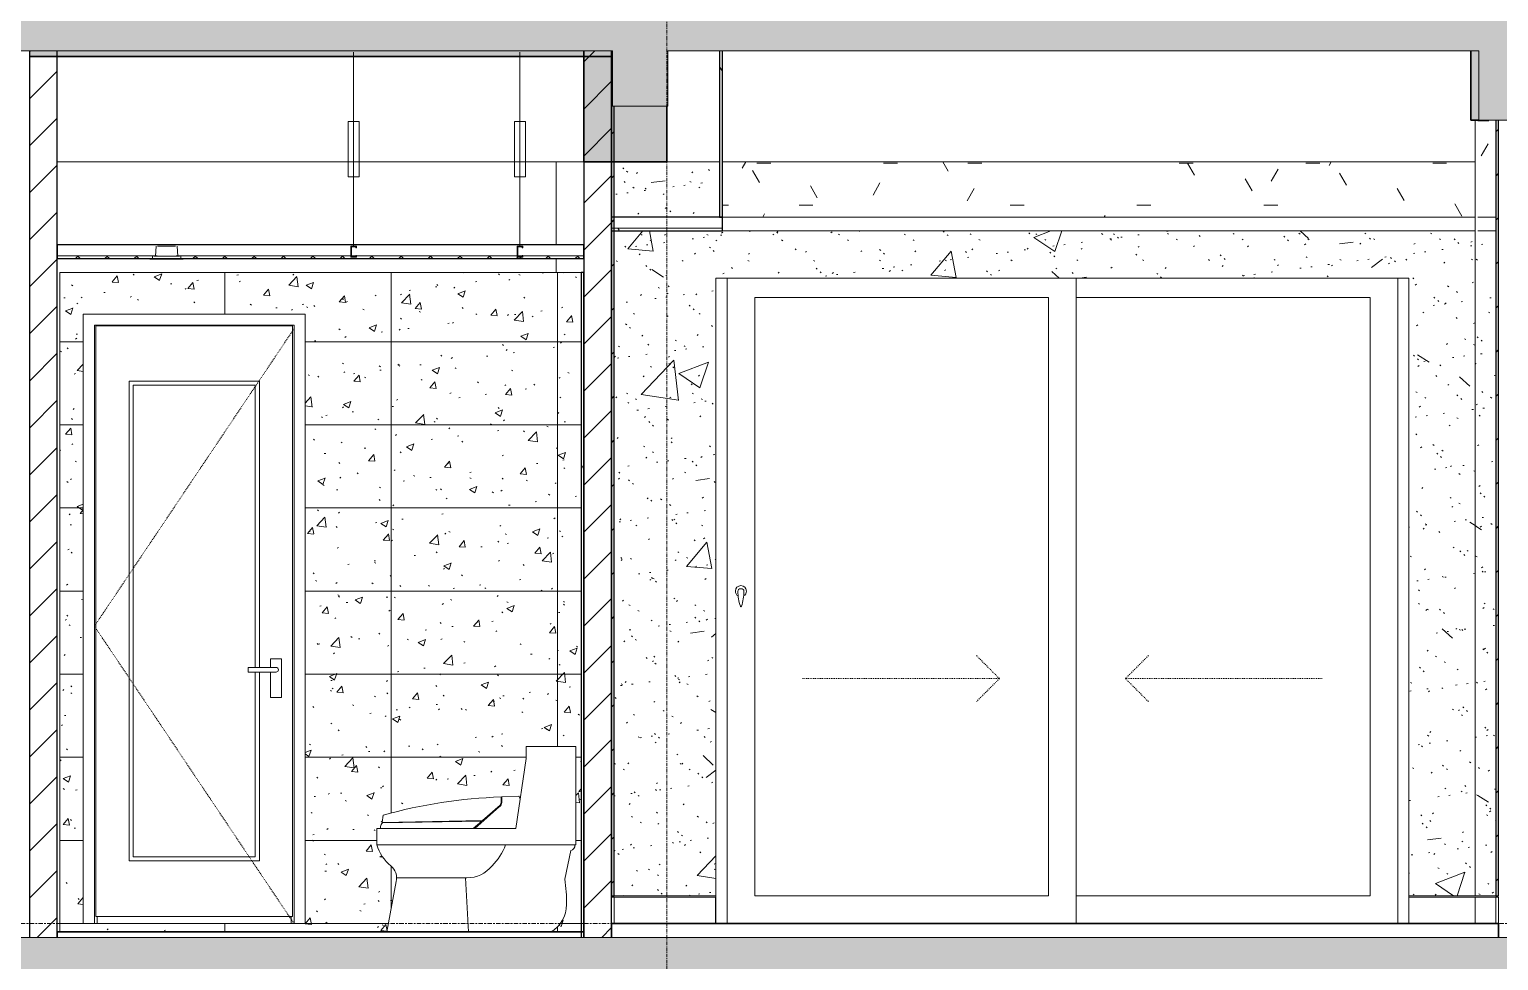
# Model space of a CAD drawing. Header units: millimetres. Extents: x -92143 to -2058, y -8802 to 35300.
# Drawn here: x -75337 to -70037, y 15666 to 19028 of the extents above; entities that cross this region are included whole.
import ezdxf

# ---------------------------------------------------------------- set-up
doc = ezdxf.new("R2010")
doc.units = ezdxf.units.MM
for name, pattern in [('Centre', [31.75, 6.35, -4.7625, 15.875, -4.7625]), ('Dash', [6.35, 3.175, -3.175]), ('Grid Line', [22.225, 12.7, -3.175, 3.175, -3.175])]:
    doc.linetypes.add(name, pattern=pattern)
for name, color, linetype, lineweight in [('0-1', 7, 'Continuous', 5), ('A-CLNG', 13, 'Continuous', 9), ('A-CLNG-1', 250, 'Continuous', 25), ('A-CLNG-2', 7, 'Continuous', 9), ('A-CLNG-PATT-1', 9, 'Continuous', 9), ('A-CLNG-PATT-2', 7, 'Continuous', 9), ('A-CLNG-PATT-3', 254, 'Continuous', 18), ('A-DETL-GENF', 92, 'Continuous', 9), ('A-DETL-GENF-1', 7, 'Continuous', 9), ('A-DETL-GENF-HDLN-1', 7, 'Dash', 9), ('A-DETL-THIN', 151, 'Continuous', 9), ('A-DOOR', 31, 'Continuous', 9), ('A-DOOR-1', 7, 'Continuous', 9), ('A-DOOR-FRAM', 31, 'Continuous', 9), ('A-DOOR-GLAZ', 31, 'Continuous', 9), ('A-DOOR-HDLN', 31, 'Dash', 18), ('A-FLOR-1', 10, 'Continuous', 35), ('A-FLOR-HRAL', 11, 'Continuous', 9), ('A-FLOR-HRAL-1', 253, 'Continuous', 18), ('A-FLOR-HRAL-2', 9, 'Continuous', 9), ('A-FLOR-LEVL-2', 51, 'Centre', 9), ('A-FLOR-PATT-1', 7, 'Continuous', 9), ('A-WALL-1', 7, 'Continuous', 9), ('A-WALL-2', 250, 'Continuous', 25), ('A-WALL-PATT-1', 7, 'Continuous', 9), ('A-WALL-PATT-2', 9, 'Continuous', 9), ('E-LITE-EQPM', 33, 'Continuous', 9), ('E-LITE-EQPM-1', 7, 'Continuous', 9), ('I-WALL-1', 250, 'Continuous', 25), ('I-WALL-2', 7, 'Continuous', 9), ('P-SANR-FIXT', 6, 'Continuous', 9), ('P-SANR-FIXT-1', 7, 'Continuous', 9), ('S-BEAM-1', 12, 'Continuous', 5), ('S-BEAM-2', 7, 'Continuous', 9), ('S-BEAM-3', 10, 'Continuous', 35), ('S-COLS-1', 7, 'Continuous', 9), ('S-GRID-1', 1, 'Grid Line', 9)]:
    doc.layers.add(name, color=color, linetype=linetype, lineweight=lineweight)
pattern_1 = [(45, (-51987.05, 14125), (-84.8528, 84.8528), [])]
pattern_2 = [(45, (-51987.05, 14125), (-79.5495, 79.5495), [])]
pattern_3 = [(50, (-51987.05, 14125), (1093.104, -95.634), [114.3, -1257.3]), (355, (-51987, 14125), (-211.46, 1146.34), [91.44, -1005.84]), (100.451, (-51896, 14117), (881.656, 1050.7), [97.14, -1068.54]), (46.184, (-51987, 14429.8), (1626.475, -252.26), [171.45, -1885.95]), (96.636, (-51851.5, 14408.8), (1424.42, 1484.57), [145.71, -1602.81]), (351.184, (-51987, 14429.8), (1424.43, 1484.55), [137.16, -1508.76]), (21, (-51834.65, 14353.6), (909.686, -613.59), [114.3, -1257.3]), (326, (-51834.7, 14353.6), (370.81, 1105.13), [91.44, -1005.84]), (71.451, (-51758.8, 14302.5), (1280.503, 491.53), [97.14, -1068.54]), (37.5, (-51987.05, 14125), (18.531, 507.33), [50.292, -943.356, 50.292, -970.788, -1009.65]), (37.5, (-51987.05, 14125), (18.531, 507.33), [-2014.728, 50.292, -959.358]), (7.5, (-51987.05, 14125), (400.918, 601.084), [50.292, -531.876, 50.292, -920.496, -384.81]), (7.5, (-51987.05, 14125), (400.918, 601.084), [-1552.956, 50.292, -334.518]), (327.5, (-52326.9, 14125), (813.545, -34.374), [50.292, -330.708, 50.292, -1138.428, -1577.34]), (327.5, (-52326.9, 14125), (813.545, -34.374), [-1569.72, 50.292, -1527.048]), (317.5, (-52479.3, 14125), (888.775, 152.56), [50.292, -445.008, 50.292, -739.14, -1120.14]), (317.5, (-52479.3, 14125), (888.775, 152.56), [-1284.73, 50.29, -1069.85])]
pattern_4 = [(37.5, (-51987.05, 14125), (-4.79953, 146.8239), [5.029, -110.795, 5.029, -124.511, -123.825]), (37.5, (-51987.05, 14125), (-4.79953, 146.8239), [-245.364, 5.029, -118.796]), (7.5, (-51987.05, 14125), (134.8574, 215.0472), [5.029, -57.455, 5.029, -99.365, -40.005]), (7.5, (-51987.05, 14125), (134.8574, 215.0472), [-166.878, 5.029, -34.976]), (327.5, (-52080.78, 14125), (237.29776, 0.4316), [5.029, -33.071, 5.029, -132.131, -179.07]), (327.5, (-52080.78, 14125), (237.29776, 0.4316), [-175.26, 5.029, -174.041]), (317.5, (-52080.78, 14125), (229.067, 66.8792), [5.029, -14.021, 5.029, -84.887, -102.87]), (317.5, (-52080.78, 14125), (229.067, 66.8792), [-108.966, 5.029, -97.841])]
pattern_5 = [(0, (-51987.05, 14125), (609.6, 152.4), [50.292, -406.908, 50.292, -406.908, -2438.4]), (0, (-51987.05, 14125), (609.6, 152.4), [-914.4, 50.292, -864.108, 50.292, -406.908, -1066.8]), (0, (-51987.05, 14125), (609.6, 152.4), [-2286, 50.292, -254.508, 50.292, -711.708]), (120, (-51758.45, 14201.2), (-436.7823, 451.7291), [50.292, -406.908, 50.292, -2845.308]), (120, (-51758.45, 14201.2), (-436.7823, 451.7291), [-507.492, -406.908, 50.292, -864.108, -1524]), (120, (-51758.45, 14201.2), (-436.7823, 451.7291), [-1828.8, 50.292, -406.908, 50.292, -1016.508]), (120, (-51758.45, 14201.2), (-436.7823, 451.7291), [-2336.292, -254.508, 50.292, -711.708]), (240, (-51682.25, 14506), (-172.8177, -604.1291), [50.292, -406.908, 50.292, -406.908, -2438.4]), (240, (-51682.25, 14506), (-172.8177, -604.1291), [-914.4, 50.292, -864.108, 50.292, -406.908, -1066.8]), (240, (-51682.25, 14506), (-172.8177, -604.1291), [-2286, 50.292, -254.508, 50.292, -711.708])]
pattern_6 = [(0, (-51987.05, 14125), (1219.2, 304.8), [50.292, -864.108, 50.292, -864.108, -4876.8]), (0, (-51987.05, 14125), (1219.2, 304.8), [-1828.8, 50.292, -1778.508, 50.292, -864.108, -2133.6]), (0, (-51987.05, 14125), (1219.2, 304.8), [-4572, 50.292, -559.308, 50.292, -1473.708]), (120, (-51529.85, 14277.4), (-873.5645, 903.458), [50.292, -864.108, 50.292, -5740.908]), (120, (-51529.85, 14277.4), (-873.5645, 903.458), [-964.692, -864.108, 50.292, -1778.508, -3048]), (120, (-51529.85, 14277.4), (-873.5645, 903.458), [-3657.6, 50.292, -864.108, 50.292, -2083.308]), (120, (-51529.85, 14277.4), (-873.5645, 903.458), [-4622.292, -559.308, 50.292, -1473.708]), (240, (-51377.45, 14887), (-345.6355, -1208.258), [50.292, -864.108, 50.292, -5740.908]), (240, (-51377.45, 14887), (-345.6355, -1208.258), [-964.692, -864.108, 50.292, -1778.508, -3048]), (240, (-51377.45, 14887), (-345.6355, -1208.258), [-3657.6, 50.292, -864.108, 50.292, -2083.308]), (240, (-51377.45, 14887), (-345.6355, -1208.258), [-4622.292, -559.308, 50.292, -1473.708])]

# ---------------------------------------------------------------- blocks, each defined once
blk = doc.blocks.new('NCV_TKTC_KET CAU_rvt-1-TKCS_MẶT CẮT E')
at = {"layer": 'A-FLOR-PATT-1'}
h = blk.add_hatch(color=256, dxfattribs=at)
h.paths.add_polyline_path([(-48635.6, 18930), (-48635.6, 18950), (-50536.9, 18950), (-50536.9, 18930), (-48844.9, 18930)])
h.paths.add_polyline_path([(-75336.9, 18930), (-73236.9, 18930), (-73236.9, 18950), (-75336.9, 18950)])
h.paths.add_polyline_path([(-20336.9, 18930), (-20336.9, 18950), (-22235.3, 18950), (-22235.3, 18930), (-20484.2, 18930)])
h.paths.add_polyline_path([(-48435.6, 18930), (-48433.3, 18930), (-48433.3, 18950), (-48435.6, 18950)])
h.paths.add_polyline_path([(-22438.4, 18930), (-22435.3, 18930.3), (-22435.3, 18950), (-22438.4, 18950)])
h.paths.add_polyline_path([(-66936.9, 18930), (-65032.3, 18930), (-65032.3, 18950), (-66936.9, 18950)])
h.paths.add_polyline_path([(-28536.9, 18930), (-28536.9, 18950), (-30435.3, 18950), (-30435.3, 18930), (-28807.5, 18930)])
h.paths.add_polyline_path([(-30638.4, 18930), (-30635.3, 18930), (-30635.3, 18950), (-30638.4, 18950)])
h.paths.add_polyline_path([(-58736.9, 18930), (-56833.3, 18930), (-56833.3, 18950), (-58736.9, 18950)])
h.paths.add_polyline_path([(-40434.4, 18930), (-40434.4, 18950), (-42336.9, 18950), (-42336.9, 18930), (-40521.7, 18930)])
at = {"layer": 'S-BEAM-1'}
for points in [[(-73036.9, 18550), (-73036.9, 18750), (-73233.6, 18750), (-73233.6, 18950), (-73336.9, 18950), (-73336.9, 18550), (-73233.6, 18550)], [(-70108.5, 18700), (-70108.5, 18950), (-70136.9, 18950), (-70136.9, 18700)]]:
    blk.add_hatch(color=256, dxfattribs=at).paths.add_polyline_path(points)
at = {"layer": 'A-FLOR-1'}
for p, q in [((-75336.9, 18930), (-73236.9, 18930)), ((-73236.9, 18930), (-73236.9, 18950.1))]:
    blk.add_line(p, q, dxfattribs=at)
at = {"layer": 'S-BEAM-2'}
for p, q in [((-73336.9, 18550), (-75236.9, 18550)), ((-73035.3, 18550), (-73036.9, 18550)), ((-72846.9, 18550), (-73035.3, 18550)), ((-70121.9, 18550), (-72836.9, 18550))]:
    blk.add_line(p, q, dxfattribs=at)
at = {"layer": 'S-BEAM-3'}
for p, q in [((-73336.9, 18950), (-73336.9, 18550)), ((-70136.9, 18950), (-70136.9, 18700)), ((-73036.9, 18550), (-73036.9, 18750)), ((-70136.9, 18700), (-70108.5, 18700)), ((-73336.9, 18550), (-73036.9, 18550))]:
    blk.add_line(p, q, dxfattribs=at)
blk = doc.blocks.new('DOOR_CW_01 CANH MO-PANEL KINH - DIG_02-800x2200-CỬA NHÔM KÍNH-401063-TKCS_MẶT CẮT E')
at = {"layer": 'A-DETL-GENF-HDLN-1'}
for p, q in [((-50297.3, 6673.5), (-49577.3, 7747)), ((-49577.3, 5600), (-50297.3, 6673.5))]:
    blk.add_line(p, q, dxfattribs=at)
at = {"layer": 'A-DOOR-1'}
for p, q in [((-50297.3, 7760), (-50297.3, 5600)), ((-50297.3, 7760), (-49577.3, 7760)), ((-50292.3, 7758), (-50292.3, 5626)), ((-49582.3, 7758), (-50292.3, 7758)), ((-49582.3, 5626), (-49582.3, 7758)), ((-49577.3, 5600), (-49577.3, 7760)), ((-50172.3, 7558), (-49702.3, 7558)), ((-50172.3, 5826), (-50172.3, 7558)), ((-49717.3, 7543), (-50157.3, 7543)), ((-50157.3, 7543), (-50157.3, 5841)), ((-49717.3, 6524.5), (-49717.3, 7543)), ((-49702.3, 7558), (-49702.3, 6524.5)), ((-49743.2, 6524.5), (-49717.3, 6524.5)), ((-49743.2, 6507.5), (-49743.2, 6524.5)), ((-49642.3, 6524.5), (-49717.3, 6524.5)), ((-49662.1, 6556), (-49662.1, 6524.5)), ((-49622.6, 6556), (-49662.1, 6556)), ((-49622.6, 6416), (-49622.6, 6556)), ((-49717.3, 6507.5), (-49743.2, 6507.5)), ((-49717.3, 5841), (-49717.3, 6507.5)), ((-49642.3, 6507.5), (-49717.3, 6507.5)), ((-49702.3, 6507.5), (-49702.3, 5826)), ((-49662.1, 6507.5), (-49662.1, 6416)), ((-49662.1, 6416), (-49622.6, 6416)), ((-50157.3, 5841), (-49717.3, 5841)), ((-49702.3, 5826), (-50172.3, 5826)), ((-50292.3, 5626), (-49582.3, 5626)), ((-50287.3, 5600), (-50287.3, 5626)), ((-49587.3, 5600), (-49587.3, 5626))]:
    blk.add_line(p, q, dxfattribs=at)
for start, end in [(0, 90), (270, 360)]:
    blk.add_arc((-49642.3, 6516), 8.5, start, end, dxfattribs=at)
blk = doc.blocks.new('TOILET - TOILET-348229-TKCS_MẶT CẮT E')
at = {"layer": 'P-SANR-FIXT-1'}
for p, q in [((-48735.6, 6238.8), (-48735.6, 6196.1)), ((-48556.6, 6238.8), (-48735.6, 6238.8)), ((-48556.6, 5884.5), (-48556.6, 6238.8)), ((-48735.6, 6196.1), (-48772.1, 5942.7)), ((-48825.8, 6040.7), (-48825.8, 6057.1)), ((-48762.2, 6059.4), (-48823, 6057.8)), ((-48772.1, 5942.7), (-48756.8, 6048.9)), ((-48756.8, 6048.9), (-48760.2, 6058.1)), ((-49251, 5991.3), (-49254.7, 5965.3)), ((-48830.9, 6022.1), (-48920.2, 5942.7)), ((-48892.8, 5971.6), (-48829.5, 6027.8)), ((-48772.1, 5942.7), (-49273.5, 5942.7)), ((-49273.5, 5942.7), (-49273.5, 5884.5)), ((-49260.4, 5950.7), (-49260.4, 5942.7)), ((-49260.4, 5942.7), (-48926.9, 5942.7)), ((-49254.7, 5965.3), (-48892.8, 5971.6)), ((-48894.8, 5970), (-49253.9, 5963.7)), ((-48926.9, 5942.7), (-48894.8, 5970)), ((-48920.2, 5942.7), (-48772.1, 5942.7)), ((-49273.5, 5884.5), (-48556.6, 5884.5)), ((-48559.8, 5884.5), (-48556.6, 5884.5)), ((-48596, 5760.8), (-48574.2, 5863.3)), ((-49204, 5751.5), (-49237.9, 5570)), ((-48948.9, 5764.9), (-49202.5, 5764.9)), ((-48943.9, 5570), (-48954.1, 5764.9))]:
    blk.add_line(p, q, dxfattribs=at)
for centre, radius, start, end in [((-48763.6, 4249.5), 1808.7, 91.9695, 105.6338), ((-50067.9, 6068.4), 1244.9, 358.5564, 359.5142), ((-48762.2, 6057.2), 2.2, 24.5161, 91.4839), ((-48847.1, 6039.8), 24, 312.6549, 353.3451), ((-48850.1, 6040.7), 24.3, 328, 0), ((-49228.4, 5943), 32.8, 140.9297, 166.5514), ((-49128.9, 5924.8), 150, 195.5839, 230.9413), ((-49003.8, 5954.4), 206.2, 314.8639, 340.1683), ((-48578.4, 5881.7), 18.9, 283, 8.4414), ((-49259.2, 5764.2), 56.7, 347.0587, 50.9413), ((-48948.9, 5881.3), 116.3, 270, 321.1214), ((-49152.3, 5674.2), 563, 359.4277, 8.8404), ((-48706, 5669.8), 116.7, 300.6227, 359.4277)]:
    blk.add_arc(centre, radius, start, end, dxfattribs=at)
blk = doc.blocks.new('LIC_10-ĐÈN LED DOWNLIGHT ÂM TRẦN_ P_6W_ ÁNH SÁNG 4000K - LIC_10-ĐÈN LED DOWNLIGHT ÂM TRẦN_ P_6W_ ÁNH SÁNG 4000K-V2-TKCS_MẶT CẮT E')
at = {"layer": 'E-LITE-EQPM-1'}
for p, q in [((-41887.9, 8009), (-41887.9, 8000)), ((-41791, 8009), (-41882.9, 8009)), ((-41874.5, 8045), (-41877, 8009)), ((-41804.5, 8045), (-41869.4, 8045)), ((-41796.9, 8009), (-41799.4, 8045)), ((-41785.9, 8000), (-41785.9, 8009)), ((-41896.9, 8000), (-41896.9, 7998)), ((-41896.9, 7998), (-41891, 7998)), ((-41776.9, 7998), (-41896.9, 7998)), ((-41895.8, 8000), (-41893.4, 8000)), ((-41893.3, 8000), (-41876.1, 8000)), ((-41782.9, 8000), (-41891, 8000)), ((-41885.5, 8000), (-41882.1, 8000)), ((-41882, 8002), (-41882, 8000)), ((-41881.1, 8000), (-41878.6, 8000)), ((-41873.6, 8000), (-41800.3, 8000)), ((-41860.6, 8000), (-41853.3, 8000)), ((-41820.5, 8000), (-41813.3, 8000)), ((-41797.7, 8000), (-41780.6, 8000)), ((-41795.3, 8000), (-41792.7, 8000)), ((-41791.9, 8000), (-41791.9, 8002)), ((-41791.8, 8000), (-41788.4, 8000)), ((-41782.9, 7998), (-41776.9, 7998)), ((-41780.5, 8000), (-41778.1, 8000)), ((-41776.9, 7998), (-41776.9, 8000))]:
    blk.add_line(p, q, dxfattribs=at)
blk = doc.blocks.new('Railing - Railing-V196-TKCS_MẶT CẮT E')
at = {"layer": 'A-FLOR-HRAL-1'}
for p, q in [((-70036.9, 15895), (-70046.9, 15895)), ((-70046.9, 15895), (-70046.9, 15800)), ((-70036.9, 15800), (-70036.9, 15895)), ((-70046.9, 15800), (-70036.9, 15800))]:
    blk.add_line(p, q, dxfattribs=at)
at = {"layer": 'A-FLOR-HRAL-2'}
for p, q in [((-70360.3, 15800), (-70360.3, 15895)), ((-70360.3, 15895), (-70121.9, 15895)), ((-70121.9, 15800), (-70121.9, 15895)), ((-70121.9, 15895), (-70046.9, 15895))]:
    blk.add_line(p, q, dxfattribs=at)
blk = doc.blocks.new('Railing - Railing-V197-TKCS_MẶT CẮT E')
at = {"layer": 'A-FLOR-HRAL-2'}
for p, q in [((-73236.9, 15895), (-73226.9, 15895)), ((-73226.9, 15800), (-73226.9, 15895)), ((-73226.9, 15895), (-72862.4, 15895)), ((-72862.4, 15895), (-72862.4, 15800))]:
    blk.add_line(p, q, dxfattribs=at)
blk = doc.blocks.new('CL_01-VÁCH DỰNG THẠCH CAO CĂN HỘ LOẠI 1-5A4 - CL_01-VÁCH DỰNG THẠCH CAO CĂN HỘ LOẠI 1A-5-V200-TKCS_MẶT CẮT E')
at = {"layer": 'A-CLNG-PATT-2'}
h = blk.add_hatch(dxfattribs=at)
h.set_pattern_fill('FP_12', color=256, style=0, pattern_type=2)
h.set_pattern_definition(pattern_6)
h.paths.add_polyline_path([(-72846.9, 18350), (-72836.9, 18350), (-72836.9, 18950), (-72846.9, 18950), (-72846.9, 18942.8)])
at = {"layer": 'A-CLNG-PATT-3'}
h = blk.add_hatch(dxfattribs=at)
h.set_pattern_fill('FP_2', color=256, style=0, pattern_type=2)
h.set_pattern_definition(pattern_5)
h.paths.add_polyline_path([(-71040.2, 18350), (-70121.9, 18350), (-70121.9, 18550), (-72836.9, 18550), (-72836.9, 18350), (-72273.3, 18350)])
h.paths.add_polyline_path([(-70046.9, 18350), (-70046.9, 18700), (-70111.9, 18700), (-70111.9, 18350)])
at = {"layer": 'A-CLNG-1'}
for p, q in [((-72846.9, 18950), (-72846.9, 18350)), ((-72836.9, 18350), (-72836.9, 18950)), ((-72846.9, 18350), (-72836.9, 18350))]:
    blk.add_line(p, q, dxfattribs=at)
blk = doc.blocks.new('NCV_TKTC_TANG 5_rvt-1-TKCS_MẶT CẮT E')
at = {"layer": 'A-CLNG-PATT-1'}
h = blk.add_hatch(dxfattribs=at)
h.set_pattern_fill('FP_4', color=256, style=0, pattern_type=2)
h.set_pattern_definition([(45, (-51987.05, 14125), (-53.033, 53.033), []), (135, (-51987.05, 14125), (-53.033, -53.033), [])])
h.paths.add_polyline_path([(-73506.3, 18200), (-73336.9, 18200), (-73336.9, 18210), (-73557.4, 18210), (-73557.4, 18205), (-73577.4, 18205), (-73577.4, 18210), (-74157.4, 18210), (-74157.4, 18205), (-74177.4, 18205), (-74177.4, 18210), (-74795.5, 18209), (-74795.5, 18200), (-73552.4, 18200)])
h.paths.add_polyline_path([(-75236.9, 18200), (-74888.4, 18200), (-74887.9, 18209), (-75236.9, 18210)])
h.paths.add_polyline_path([(-74174.9, 18207.5), (-74159.9, 18207.5), (-74159.9, 18210), (-74174.9, 18210)])
h.paths.add_polyline_path([(-73559.9, 18207.5), (-73559.9, 18210), (-73574.9, 18210), (-73574.9, 18207.5)])
at = {"layer": 'A-CLNG-PATT-2'}
h = blk.add_hatch(dxfattribs=at)
h.set_pattern_fill('FP_12', color=256, style=0, pattern_type=2)
h.set_pattern_definition(pattern_6)
h.paths.add_polyline_path([(-72889.8, 18300), (-72836.9, 18300), (-72836.9, 18310), (-73236.9, 18310), (-73236.9, 18300)])
at = {"layer": 'A-WALL-PATT-1'}
h = blk.add_hatch(dxfattribs=at)
h.set_pattern_fill('FP_5', color=256, style=0, pattern_type=2)
h.set_pattern_definition(pattern_2)
h.paths.add_polyline_path([(-73236.9, 15900), (-73226.9, 15900), (-73226.9, 18750), (-73233.6, 18750), (-73233.6, 18950), (-73236.9, 18950), (-73236.9, 16934.8)])
h = blk.add_hatch(dxfattribs=at)
h.set_pattern_fill('FP_5', color=256, style=0, pattern_type=2)
h.set_pattern_definition(pattern_2)
h.paths.add_polyline_path([(-70046.9, 15900), (-70036.9, 15900), (-70036.9, 18700), (-70046.9, 18700), (-70046.9, 16934.8)])
at = {"layer": 'A-WALL-PATT-2'}
h = blk.add_hatch(dxfattribs=at)
h.set_pattern_fill('FP_1', color=256, style=0, pattern_type=2)
h.set_pattern_definition(pattern_1)
h.paths.add_polyline_path([(-75336.9, 15750), (-75236.9, 15750), (-75236.9, 18950), (-75336.9, 18950), (-75336.9, 16934.8)])
h = blk.add_hatch(dxfattribs=at)
h.set_pattern_fill('FP_1', color=256, style=0, pattern_type=2)
h.set_pattern_definition(pattern_1)
h.paths.add_polyline_path([(-73336.9, 15750), (-73236.9, 15750), (-73236.9, 18950), (-73336.9, 18950), (-73336.9, 16934.8)])
h = blk.add_hatch(dxfattribs=at)
h.set_pattern_fill('FP_7', color=256, style=0, pattern_type=2)
h.set_pattern_definition(pattern_3)
h.paths.add_polyline_path([(-70111.9, 15900), (-70111.9, 18700), (-70121.9, 18700), (-70121.9, 15900)])
h = blk.add_hatch(dxfattribs=at)
h.set_pattern_fill('FP_6', color=256, style=0, pattern_type=2)
h.set_pattern_definition(pattern_4)
h.paths.add_polyline_path([(-70111.9, 15900), (-70111.9, 18700), (-70121.9, 18700), (-70121.9, 15900)])
h = blk.add_hatch(dxfattribs=at)
h.set_pattern_fill('FP_7', color=256, style=0, pattern_type=2)
h.set_pattern_definition(pattern_3)
h.paths.add_polyline_path([(-72889.8, 15900), (-72860.3, 15900), (-72860.3, 18130), (-70360.3, 18130), (-70360.3, 15900), (-70121.9, 15900), (-70121.9, 18300), (-73226.9, 18300), (-73226.9, 15900)])
h.paths.add_polyline_path([(-70046.9, 15900), (-70046.9, 18300), (-70111.9, 18300), (-70111.9, 15900)])
h.paths.add_polyline_path([(-72955.2, 18350), (-72846.9, 18350), (-72846.9, 18550), (-73226.9, 18550), (-73226.9, 18350), (-73035.3, 18350)])
h = blk.add_hatch(dxfattribs=at)
h.set_pattern_fill('FP_6', color=256, style=0, pattern_type=2)
h.set_pattern_definition(pattern_4)
h.paths.add_polyline_path([(-72889.8, 15900), (-72860.3, 15900), (-72860.3, 18130), (-70360.3, 18130), (-70360.3, 15900), (-70121.9, 15900), (-70121.9, 18300), (-73226.9, 18300), (-73226.9, 15900)])
h.paths.add_polyline_path([(-70046.9, 15900), (-70046.9, 18300), (-70111.9, 18300), (-70111.9, 15900)])
h.paths.add_polyline_path([(-72955.2, 18350), (-72846.9, 18350), (-72846.9, 18550), (-73226.9, 18550), (-73226.9, 18350), (-73035.3, 18350)])
h = blk.add_hatch(dxfattribs=at)
h.set_pattern_fill('FP_18', color=256, style=0, pattern_type=2)
h.set_pattern_definition([(50, (-51987.05, 14125), (273.276, -23.909), [28.575, -314.325]), (355, (-51987.05, 14125), (-52.8646, 286.585), [22.86, -251.46]), (100.451, (-51964.28, 14123), (220.4138, 262.6745), [24.285, -267.135]), (46.184, (-51987.05, 14201.2), (406.6187, -63.0646), [42.862, -471.487]), (96.636, (-51953.17, 14195.94), (356.104, 371.1414), [36.428, -400.703]), (351.184, (-51987.05, 14201.2), (356.1075, 371.138), [34.29, -377.19]), (21, (-51948.95, 14182.15), (227.4212, -153.3982), [28.575, -314.325]), (326, (-51948.95, 14182.15), (92.7027, 276.2822), [22.86, -251.46]), (71.451, (-51930, 14169.37), (320.1254, 122.8816), [24.285, -267.135]), (37.5, (-51987.05, 14125), (4.6325, 126.8326), [5.029, -243.383, 5.029, -250.241, -252.413]), (37.5, (-51987.05, 14125), (4.6325, 126.8326), [-503.682, 5.029, -247.383]), (7.5, (-51987.05, 14125), (100.22916, 150.2711), [5.029, -140.513, 5.029, -237.668, -96.203]), (7.5, (-51987.05, 14125), (100.22916, 150.2711), [-388.239, 5.029, -91.173]), (327.5, (-52072.01, 14125), (203.38684, -8.5935), [5.029, -90.221, 5.029, -292.151, -394.335]), (327.5, (-52072.01, 14125), (203.38684, -8.5935), [-392.43, 5.029, -389.306]), (317.5, (-52110.11, 14125), (222.1944, 38.1398), [5.029, -118.796, 5.029, -192.329, -280.035]), (317.5, (-52110.11, 14125), (222.1944, 38.1398), [-321.183, 5.029, -275.006])])
h.paths.add_polyline_path([(-75226.9, 15770), (-74047.5, 15770), (-74012.1, 15964.1), (-74013.5, 15976.8), (-74017.6, 15988.5), (-74024.2, 15999.3), (-74055.6, 16031.2), (-74071.8, 16055.8), (-74083.1, 16084.5), (-74083.1, 16142.7), (-74070, 16142.7), (-74070, 16150.7), (-74063.5, 16163.7), (-73704.4, 16170), (-73736.5, 16142.7), (-73729.8, 16142.7), (-73636.1, 16227.8), (-73632.9, 16237), (-73632.6, 16257.8), (-73569.8, 16258.1), (-73566.4, 16248.9), (-73545.2, 16396.1), (-73545.2, 16438.8), (-73366.2, 16438.8), (-73366.2, 16084.5), (-73369.4, 16084.5), (-73372.4, 16071.1), (-73379.4, 16064.9), (-73383.8, 16063.3), (-73405.6, 15960.8), (-73400.4, 15914.8), (-73399, 15867.7), (-73402.2, 15842.4), (-73411.2, 15817.6), (-73425.7, 15795.4), (-73444.7, 15777.1), (-73456.5, 15770), (-73346.9, 15770), (-73346.9, 18150), (-75226.9, 18150), (-75226.9, 16934.8)])
h.paths.add_polyline_path([(-75142.4, 15800), (-75142.4, 18000), (-74342.4, 18000), (-74342.4, 15800), (-74739.4, 15800)])
h.paths.add_polyline_path([(-74064.3, 16165.3), (-74060.6, 16191.3), (-73920.8, 16224.5), (-73778.7, 16246.5), (-73635.4, 16257.1), (-73636.8, 16235.7), (-73640.5, 16226.5), (-73704.4, 16171.6), (-74063.5, 16165.3)])
h = blk.add_hatch(dxfattribs=at)
h.set_pattern_fill('FP_76', color=256, style=0, pattern_type=2)
h.set_pattern_definition([(0, (-75231.94, 15800), (0, 300), []), (90, (-75231.94, 15800), (-600, 4e-14), [])])
h.paths.add_polyline_path([(-75226.9, 15770), (-74047.5, 15770), (-74012.1, 15964.1), (-74013.5, 15976.8), (-74017.6, 15988.5), (-74024.2, 15999.3), (-74055.6, 16031.2), (-74071.8, 16055.8), (-74083.1, 16084.5), (-74083.1, 16142.7), (-74070, 16142.7), (-74070, 16150.7), (-74063.5, 16163.7), (-73704.4, 16170), (-73736.5, 16142.7), (-73729.8, 16142.7), (-73636.1, 16227.8), (-73632.9, 16237), (-73632.6, 16257.8), (-73569.8, 16258.1), (-73566.4, 16248.9), (-73545.2, 16396.1), (-73545.2, 16438.8), (-73366.2, 16438.8), (-73366.2, 16084.5), (-73369.4, 16084.5), (-73372.4, 16071.1), (-73379.4, 16064.9), (-73383.8, 16063.3), (-73405.6, 15960.8), (-73400.4, 15914.8), (-73399, 15867.7), (-73402.2, 15842.4), (-73411.2, 15817.6), (-73425.7, 15795.4), (-73444.7, 15777.1), (-73456.5, 15770), (-73346.9, 15770), (-73346.9, 18150), (-75226.9, 18150), (-75226.9, 16934.8)])
h.paths.add_polyline_path([(-75142.4, 15800), (-75142.4, 18000), (-74342.4, 18000), (-74342.4, 15800), (-74739.4, 15800)])
h.paths.add_polyline_path([(-74064.3, 16165.3), (-74060.6, 16191.3), (-73920.8, 16224.5), (-73778.7, 16246.5), (-73635.4, 16257.1), (-73636.8, 16235.7), (-73640.5, 16226.5), (-73704.4, 16171.6), (-74063.5, 16165.3)])
h = blk.add_hatch(dxfattribs=at)
h.set_pattern_fill('FP_2', color=256, style=0, pattern_type=2)
h.set_pattern_definition(pattern_5)
h.paths.add_polyline_path([(-73346.9, 15750), (-73336.9, 15750), (-73336.9, 18150), (-73346.9, 18150), (-73346.9, 16934.8)])
at = {"layer": 'A-CLNG-1'}
for p, q in [((-72836.9, 18350), (-73236.9, 18350)), ((-73236.9, 18350), (-73236.9, 18300)), ((-72836.9, 18300), (-72836.9, 18350)), ((-73236.9, 18300), (-72836.9, 18300)), ((-73336.9, 18250), (-75236.9, 18250)), ((-75236.9, 18250), (-75236.9, 18200)), ((-73336.9, 18200), (-73336.9, 18250)), ((-75236.9, 18200), (-74896, 18200)), ((-74787.9, 18200), (-73336.9, 18200))]:
    blk.add_line(p, q, dxfattribs=at)
at = {"layer": 'A-CLNG-2'}
for p, q in [((-72836.9, 18350), (-70121.9, 18350)), ((-70111.9, 18350), (-70046.9, 18350)), ((-72836.9, 18310), (-73236.9, 18310)), ((-70121.9, 18300), (-72836.9, 18300)), ((-70046.9, 18300), (-70111.9, 18300)), ((-74876.5, 18210), (-75236.9, 18210)), ((-74177, 18210), (-74807.4, 18210)), ((-74158.1, 18210), (-74174.9, 18210)), ((-73577, 18210), (-74157.4, 18210)), ((-73558.1, 18210), (-73574.9, 18210)), ((-73336.9, 18210), (-73557.4, 18210))]:
    blk.add_line(p, q, dxfattribs=at)
at = {"layer": 'A-FLOR-1'}
for p, q in [((-70036.9, 15800), (-73236.9, 15800)), ((-73236.9, 15800), (-73236.9, 15750)), ((-70036.9, 15750), (-70036.9, 15800)), ((-73336.9, 15770), (-75236.9, 15770)), ((-75236.9, 15770), (-75236.9, 15750)), ((-73336.9, 15750), (-73336.9, 15770))]:
    blk.add_line(p, q, dxfattribs=at)
at = {"layer": 'A-WALL-1'}
for p, q in [((-73436.9, 18250), (-73436.9, 18550)), ((-73436.9, 18150), (-73436.9, 18200))]:
    blk.add_line(p, q, dxfattribs=at)
at = {"layer": 'A-WALL-2'}
for p, q in [((-75336.9, 18950), (-75336.9, 15750)), ((-75236.9, 15750), (-75236.9, 18950)), ((-73336.9, 18950), (-73336.9, 15750)), ((-73236.9, 15750), (-73236.9, 18950.1))]:
    blk.add_line(p, q, dxfattribs=at)
at = {"layer": 'I-WALL-1'}
for p, q in [((-73236.9, 18950.1), (-73236.9, 15900)), ((-73226.9, 15900), (-73226.9, 18750)), ((-70046.9, 18700), (-70046.9, 15900)), ((-70036.9, 15900), (-70036.9, 18700)), ((-73346.9, 18150), (-73346.9, 15750)), ((-73336.9, 18150), (-73346.9, 18150)), ((-73336.9, 15750), (-73336.9, 18150)), ((-73236.9, 15900), (-73226.9, 15900)), ((-70046.9, 15900), (-70036.9, 15900))]:
    blk.add_line(p, q, dxfattribs=at)
at = {"layer": 'I-WALL-2'}
for p, q in [((-70121.9, 15900), (-70121.9, 18700)), ((-73346.9, 18150), (-75226.9, 18150)), ((-75226.9, 18150), (-75226.9, 15770)), ((-72860.3, 15900), (-72860.3, 18130)), ((-72860.3, 18130), (-70360.3, 18130)), ((-70360.3, 18130), (-70360.3, 15900)), ((-75142.4, 15800), (-75142.4, 18000)), ((-75142.4, 18000), (-74342.4, 18000)), ((-74342.4, 18000), (-74342.4, 15800)), ((-73226.9, 15900), (-72860.3, 15900)), ((-70360.3, 15900), (-70121.9, 15900)), ((-70111.9, 15900), (-70121.9, 15900)), ((-70111.9, 15900), (-70046.9, 15900)), ((-74342.4, 15800), (-75142.4, 15800))]:
    blk.add_line(p, q, dxfattribs=at)
at = {"layer": 'S-COLS-1'}
for p, q in [((-73436.9, 18250), (-73436.9, 18550)), ((-73436.9, 18150), (-73436.9, 18200))]:
    blk.add_line(p, q, dxfattribs=at)
at = {"layer": 'A-CLNG'}
blk.add_blockref('CL_01-VÁCH DỰNG THẠCH CAO CĂN HỘ LOẠI 1-5A4 - CL_01-VÁCH DỰNG THẠCH CAO CĂN HỘ LOẠI 1A-5-V200-TKCS_MẶT CẮT E', (0, 0), dxfattribs=at)
at = {"layer": 'A-DOOR'}
blk.add_blockref('DOOR_CW_01 CANH MO-PANEL KINH - DIG_02-800x2200-CỬA NHÔM KÍNH-401063-TKCS_MẶT CẮT E', (-24805, 10200), dxfattribs=at)
at = {"layer": 'A-FLOR-HRAL'}
for name in ['Railing - Railing-V197-TKCS_MẶT CẮT E', 'Railing - Railing-V196-TKCS_MẶT CẮT E']:
    blk.add_blockref(name, (0, 0), dxfattribs=at)
at = {"layer": 'E-LITE-EQPM'}
blk.add_blockref('LIC_10-ĐÈN LED DOWNLIGHT ÂM TRẦN_ P_6W_ ÁNH SÁNG 4000K - LIC_10-ĐÈN LED DOWNLIGHT ÂM TRẦN_ P_6W_ ÁNH SÁNG 4000K-V2-TKCS_MẶT CẮT E', (-33005, 10200), dxfattribs=at)
at = {"layer": 'P-SANR-FIXT'}
blk.add_blockref('TOILET - TOILET-348229-TKCS_MẶT CẮT E', (-24809.6, 10200), dxfattribs=at)
blk = doc.blocks.new('DEG_02-DEG_03 - DEG_02-2500x2400mm-CỬA ĐI 02 CÁNH TRƯỢT-V82-TKCS_MẶT CẮT E')
at = {"layer": 'A-DOOR'}
for p, q in [((-71560.3, 15800), (-71560.3, 18130)), ((-72720.3, 15900), (-72720.3, 18060)), ((-72720.3, 18060), (-71660.3, 18060)), ((-71660.3, 18060), (-71660.3, 15900)), ((-71660.3, 15900), (-72720.3, 15900))]:
    blk.add_line(p, q, dxfattribs=at)
at = {"layer": 'A-DOOR', "flags": 128}
blk.add_lwpolyline([(-72768.8, 17008.7), (-72768.8, 17008.7), (-72768.8, 17008.7), (-72768.8, 17008.7), (-72768.8, 17008.7), (-72768.9, 17008.7), (-72768.9, 17008.7), (-72768.9, 17008.7), (-72768.9, 17008.7), (-72768.9, 17008.7), (-72769, 17008.7), (-72769, 17008.7), (-72769, 17008.7), (-72769, 17008.7), (-72769.1, 17008.7), (-72769.1, 17008.7), (-72769.1, 17008.7), (-72769.2, 17008.7), (-72769.2, 17008.7), (-72769.3, 17008.7), (-72769.3, 17008.7), (-72769.4, 17008.7), (-72769.4, 17008.7), (-72769.5, 17008.7), (-72769.5, 17008.7), (-72769.6, 17008.7), (-72769.6, 17008.7), (-72769.7, 17008.7), (-72769.7, 17008.7), (-72769.8, 17008.7), (-72769.8, 17008.7), (-72769.9, 17008.7), (-72769.9, 17008.7), (-72770, 17008.7), (-72770.1, 17008.7), (-72770.1, 17008.7), (-72770.2, 17008.7), (-72770.2, 17008.7), (-72770.3, 17008.7), (-72770.4, 17008.7), (-72770.4, 17008.7), (-72770.5, 17008.7), (-72770.5, 17008.7), (-72770.6, 17008.7), (-72770.7, 17008.7), (-72770.7, 17008.7), (-72770.8, 17008.7), (-72770.8, 17008.7), (-72770.9, 17008.7), (-72770.9, 17008.7), (-72771, 17008.7), (-72771, 17008.7), (-72771.1, 17008.7), (-72771.1, 17008.7), (-72771.2, 17008.7), (-72771.2, 17008.7), (-72771.3, 17008.7), (-72771.3, 17008.7), (-72771.4, 17008.7), (-72771.4, 17008.7), (-72771.5, 17008.7), (-72771.5, 17008.7), (-72771.5, 17008.7), (-72771.6, 17008.7), (-72771.6, 17008.7), (-72771.6, 17008.7), (-72771.7, 17008.7), (-72771.7, 17008.7), (-72771.7, 17008.7), (-72771.7, 17008.7), (-72771.7, 17008.7), (-72771.8, 17008.7), (-72771.8, 17008.7), (-72771.8, 17008.7), (-72771.8, 17008.7), (-72771.8, 17008.7), (-72771.8, 17008.7)], dxfattribs=at)
at = {"layer": 'A-DOOR'}
for centre, radius, start, end in [((-72770.3, 17000), 20, 0, 180), ((-72770.3, 17000), 20, 180, 240), ((-72771.8, 16999.2), 9.45, 90, 180), ((-72616.5, 16999.2), 164.8, 180, 199.134), ((-72768.8, 16999.2), 9.45, 0, 90), ((-72924.1, 16999.2), 164.8, 340.866, 0), ((-72770.3, 17000), 20, 300, 0), ((-72769.9, 16946), 2.34, 199.134, 261.031), ((-72770.7, 16946), 2.34, 278.969, 340.866)]:
    blk.add_arc(centre, radius, start, end, dxfattribs=at)
at = {"layer": 'A-DOOR-FRAM'}
for p, q in [((-72820.3, 15800), (-72820.3, 18130)), ((-70400.3, 15800), (-70400.3, 18130)), ((-72860.3, 15900), (-72860.3, 15800)), ((-70360.3, 15895), (-70360.3, 15900))]:
    blk.add_line(p, q, dxfattribs=at)
at = {"layer": 'A-DOOR-GLAZ'}
for p, q in [((-70500.3, 18060), (-71560.3, 18060)), ((-70500.3, 15900), (-70500.3, 18060)), ((-71560.3, 15900), (-70500.3, 15900))]:
    blk.add_line(p, q, dxfattribs=at)
at = {"layer": 'A-DOOR-HDLN'}
for p, q in [((-71837.6, 16684.2), (-71922.4, 16769.1)), ((-71383.1, 16684.2), (-71298.2, 16769.1)), ((-72547.6, 16684.2), (-71837.6, 16684.2)), ((-71837.6, 16684.2), (-71922.4, 16599.4)), ((-71383.1, 16684.2), (-71298.2, 16599.4)), ((-70673.1, 16684.2), (-71383.1, 16684.2))]:
    blk.add_line(p, q, dxfattribs=at)
blk = doc.blocks.new('Repeating Detail - THANH TREO TRẦN 700-354068-TKCS_MẶT CẮT E')
at = {"layer": 'A-DETL-GENF'}
for points in [[(-74177.4, 28405), (-74157.4, 28405), (-74157.4, 28411), (-74159.9, 28407.5), (-74174.9, 28407.5), (-74174.9, 28442.5), (-74159.9, 28442.5), (-74157.4, 28439), (-74157.4, 28445), (-74177.4, 28445)], [(-73577.4, 28405), (-73557.4, 28405), (-73557.4, 28411), (-73559.9, 28407.5), (-73574.9, 28407.5), (-73574.9, 28442.5), (-73559.9, 28442.5), (-73557.4, 28439), (-73557.4, 28445), (-73577.4, 28445)]]:
    blk.add_hatch(color=256, dxfattribs=at).paths.add_polyline_path(points)
for p, q in [((-74167.4, 28445), (-74167.4, 29145)), ((-73567.4, 28445), (-73567.4, 29145)), ((-74187.4, 28895), (-74147.4, 28895)), ((-74187.4, 28695), (-74187.4, 28895)), ((-74147.4, 28895), (-74147.4, 28695)), ((-73587.4, 28895), (-73547.4, 28895)), ((-73587.4, 28695), (-73587.4, 28895)), ((-73547.4, 28895), (-73547.4, 28695)), ((-74147.4, 28695), (-74187.4, 28695)), ((-73547.4, 28695), (-73587.4, 28695)), ((-74157.4, 28445), (-74177.4, 28445)), ((-74177.4, 28445), (-74177.4, 28405)), ((-74157.4, 28445), (-74177.4, 28445)), ((-74177.4, 28445), (-74177.4, 28405)), ((-74174.9, 28442.5), (-74159.9, 28442.5)), ((-74174.9, 28407.5), (-74174.9, 28442.5)), ((-74174.9, 28407.5), (-74174.9, 28442.5)), ((-74174.9, 28442.5), (-74159.9, 28442.5)), ((-74159.9, 28442.5), (-74159.9, 28439)), ((-74159.9, 28442.5), (-74159.9, 28439)), ((-74159.9, 28439), (-74157.4, 28439)), ((-74159.9, 28439), (-74157.4, 28439)), ((-74157.4, 28411), (-74159.9, 28411)), ((-74159.9, 28411), (-74159.9, 28407.5)), ((-74157.4, 28411), (-74159.9, 28411)), ((-74159.9, 28411), (-74159.9, 28407.5)), ((-74157.4, 28439), (-74157.4, 28445)), ((-74157.4, 28439), (-74157.4, 28445)), ((-74157.4, 28405), (-74157.4, 28411)), ((-74157.4, 28405), (-74157.4, 28411)), ((-73557.4, 28445), (-73577.4, 28445)), ((-73577.4, 28445), (-73577.4, 28405)), ((-73557.4, 28445), (-73577.4, 28445)), ((-73577.4, 28445), (-73577.4, 28405)), ((-73574.9, 28442.5), (-73559.9, 28442.5)), ((-73574.9, 28407.5), (-73574.9, 28442.5)), ((-73574.9, 28407.5), (-73574.9, 28442.5)), ((-73574.9, 28442.5), (-73559.9, 28442.5)), ((-73559.9, 28442.5), (-73559.9, 28439)), ((-73559.9, 28442.5), (-73559.9, 28439)), ((-73559.9, 28439), (-73557.4, 28439)), ((-73559.9, 28439), (-73557.4, 28439)), ((-73557.4, 28411), (-73559.9, 28411)), ((-73559.9, 28411), (-73559.9, 28407.5)), ((-73557.4, 28411), (-73559.9, 28411)), ((-73559.9, 28411), (-73559.9, 28407.5)), ((-73557.4, 28439), (-73557.4, 28445)), ((-73557.4, 28439), (-73557.4, 28445)), ((-73557.4, 28405), (-73557.4, 28411)), ((-73557.4, 28405), (-73557.4, 28411)), ((-74177.4, 28405), (-74157.4, 28405)), ((-74177.4, 28405), (-74157.4, 28405)), ((-74159.9, 28407.5), (-74174.9, 28407.5)), ((-74159.9, 28407.5), (-74174.9, 28407.5)), ((-73577.4, 28405), (-73557.4, 28405)), ((-73577.4, 28405), (-73557.4, 28405)), ((-73559.9, 28407.5), (-73574.9, 28407.5)), ((-73559.9, 28407.5), (-73574.9, 28407.5))]:
    blk.add_line(p, q, dxfattribs=at)

msp = doc.modelspace()

# ---------------------------------------------------------------- hatches: boundary and pattern name
at = {"layer": 'A-DETL-GENF-1'}
for points in [[(-17236.9, 18550), (-17236.9, 19150), (-78233.3, 19150), (-78233.3, 18550), (-77935.7, 18550), (-77935.7, 18950), (-73233.6, 18950), (-73233.6, 18750), (-73033.3, 18750), (-73033.3, 18950), (-70108.5, 18950), (-70108.5, 18700), (-69708.5, 18700), (-69708.5, 18950), (-65032.3, 18950), (-65032.3, 18750), (-64832.3, 18750), (-64832.3, 18950), (-61933.6, 18950), (-61933.6, 18700), (-61533.6, 18700), (-61533.6, 18950), (-56833.3, 18950), (-56833.3, 18750), (-56633.3, 18750), (-56633.3, 18950), (-53733.2, 18950), (-53733.2, 18700), (-53333.2, 18700), (-53333.2, 18950), (-48635.6, 18950), (-48635.6, 18750), (-48435.6, 18750), (-48435.6, 18950), (-45535.3, 18950), (-45535.3, 18700), (-45134.4, 18700), (-45134.4, 18950), (-40434.4, 18950), (-40434.4, 18750), (-40234.4, 18750), (-40234.4, 18950), (-37436.9, 18950), (-37436.9, 18700), (-37037.4, 18700), (-37037.4, 18950), (-33860.3, 18950), (-33860.3, 18700), (-33436.9, 18700), (-33436.9, 18950), (-30635.3, 18950), (-30635.3, 18750), (-30435.3, 18750), (-30435.3, 18950), (-25735.7, 18950), (-25735.7, 18700), (-25335.7, 18700), (-25335.7, 18950), (-22435.3, 18950), (-22435.3, 18750), (-22235.3, 18750), (-22235.3, 18950), (-17535.3, 18950), (-17535.3, 18550)], [(-77935.7, 15150), (-77935.7, 15550), (-73233.6, 15550), (-73233.6, 15350), (-73033.3, 15350), (-73033.3, 15550), (-70108.5, 15550), (-70108.5, 15300), (-69708.5, 15300), (-69708.5, 15550), (-65032.3, 15550), (-65032.3, 15350), (-64832.3, 15350), (-64832.3, 15550), (-61933.6, 15550), (-61933.6, 15300), (-61533.6, 15300), (-61533.6, 15550), (-56833.3, 15550), (-56833.3, 15350), (-56633.3, 15350), (-56633.3, 15550), (-53733.2, 15550), (-53733.2, 15300), (-53333.2, 15300), (-53333.2, 15550), (-48635.6, 15550), (-48635.6, 15350), (-48435.6, 15350), (-48435.6, 15550), (-45535.3, 15550), (-45535.3, 15300), (-45134.4, 15300), (-45134.4, 15550), (-40434.4, 15550), (-40434.4, 15350), (-40234.4, 15350), (-40234.4, 15550), (-37436.9, 15550), (-37436.9, 15300), (-37037.4, 15300), (-37037.4, 15550), (-33860.3, 15550), (-33860.3, 15300), (-33436.9, 15300), (-33436.9, 15550), (-30635.3, 15550), (-30635.3, 15350), (-30435.3, 15350), (-30435.3, 15550), (-25735.7, 15550), (-25735.7, 15300), (-25335.7, 15300), (-25335.7, 15550), (-22435.3, 15550), (-22435.3, 15350), (-22235.3, 15350), (-22235.3, 15550), (-17535.3, 15550), (-17535.3, 15150), (-17236.9, 15150), (-17236.9, 15750), (-78233.3, 15750), (-78233.3, 15150)]]:
    msp.add_hatch(color=256, dxfattribs=at).paths.add_polyline_path(points)

# ---------------------------------------------------------------- linework, layer by layer
at = {"layer": 'A-DETL-THIN'}
for p, q in [((-77935.7, 18950), (-73233.6, 18950)), ((-73233.6, 18950), (-73233.6, 18750)), ((-73033.3, 18750), (-73033.3, 18950)), ((-73033.3, 18950), (-70108.5, 18950)), ((-70108.5, 18950), (-70108.5, 18700)), ((-73233.6, 18750), (-73033.3, 18750)), ((-70108.5, 18700), (-69708.5, 18700)), ((-37037.4, 15750), (-78233.3, 15750))]:
    msp.add_line(p, q, dxfattribs=at)
at = {"layer": 'A-FLOR-LEVL-2'}
msp.add_line((-92142.8, 15800), (-5549.7, 15800), dxfattribs=at)
at = {"layer": 'S-GRID-1'}
msp.add_line((-73036.9, -3701.5), (-73036.9, 30542.5), dxfattribs=at)

# ---------------------------------------------------------------- block references
at = {"layer": '0-1'}
for name in ['NCV_TKTC_KET CAU_rvt-1-TKCS_MẶT CẮT E', 'NCV_TKTC_TANG 5_rvt-1-TKCS_MẶT CẮT E']:
    msp.add_blockref(name, (0, 0), dxfattribs=at)
at = {"layer": 'A-DETL-GENF'}
msp.add_blockref('Repeating Detail - THANH TREO TRẦN 700-354068-TKCS_MẶT CẮT E', (0, -10200), dxfattribs=at)
at = {"layer": 'A-DOOR'}
msp.add_blockref('DEG_02-DEG_03 - DEG_02-2500x2400mm-CỬA ĐI 02 CÁNH TRƯỢT-V82-TKCS_MẶT CẮT E', (0, 0), dxfattribs=at)

doc.saveas('drawing.dxf')
